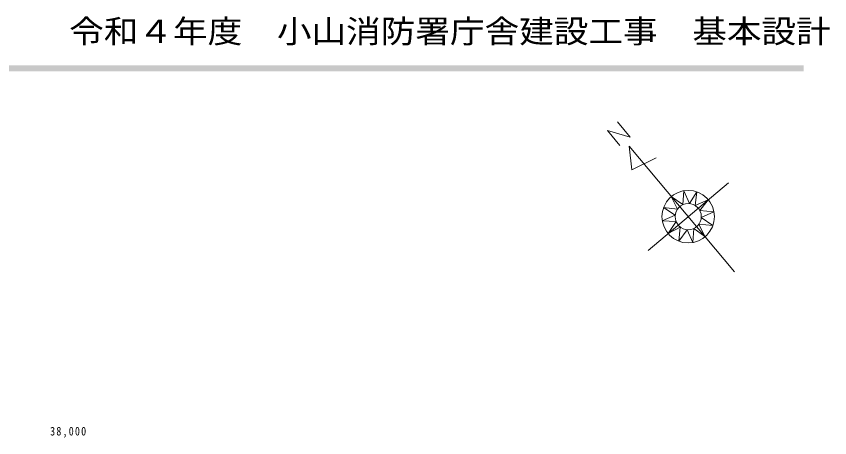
# Model space of a CAD drawing. Units: millimetres at full size; details may follow other scales. Extents: x -57346 to 60518, y -42813 to 41849.
# Drawn here: x 29496 to 60518, y 25793 to 41849 of the extents above; entities that cross this region are included whole.
import ezdxf
from ezdxf.enums import TextEntityAlignment as Align

# ---------------------------------------------------------------- set-up
doc = ezdxf.new("R2010")
doc.units = ezdxf.units.MM
doc.header["$LTSCALE"] = 150
doc.layers.add('1-8_ﾊｯﾁﾝｸﾞ', color=4, linetype='Continuous', lineweight=9)
doc.layers.add('1-E_寸法', color=4, linetype='Continuous', lineweight=9)
doc.layers.add('F-D', color=150, linetype='Continuous')
doc.styles.add('ＭＳ ゴシック', font='')
doc.styles.get('ＭＳ ゴシック').set_extended_font_data('MS Gothic')

msp = doc.modelspace()

# ---------------------------------------------------------------- linework, layer by layer
at = {"layer": '1-8_ﾊｯﾁﾝｸﾞ', "color": 9, "lineweight": 13}
for p, q in [((53896.7, 36452.9), (52969.9, 36001.6)), ((53588.5, 32930.8), (56652.7, 35501.9))]:
    msp.add_line(p, q, dxfattribs=at)
for points in [[(52419.6, 37824.3), (52901.7, 37249.7), (52036.5, 37502.9), (52518.6, 36928.3)], [(56888.3, 32109.7), (52870.8, 36897.5), (52969.9, 36001.6)]]:
    msp.add_lwpolyline(points, dxfattribs=at)
msp.add_lwpolyline([(54711, 34503.2), (54470.3, 34983.2), (54916.5, 34672.8), (54948.6, 35201.5), (55165.9, 34714.3), (55449.7, 35160.7), (55389.6, 34637.8), (55886.6, 34859.2), (55564.3, 34446.8), (56102.7, 34404.9), (55619.2, 34179), (56060.3, 33874.3), (55530.2, 33929.6), (55756.8, 33458.4), (55339.1, 33766.6), (55295.9, 33231.9), (55078.7, 33718.1), (54765.8, 33281.4), (54816.6, 33819.4), (54354.6, 33573.6), (54658.8, 34024.6), (54133.3, 34057.6), (54623.1, 34266.2), (54180.9, 34558.4)], close=True, dxfattribs=at)
for radius in [1000, 500]:
    msp.add_circle((55120.6, 34216.4), radius, dxfattribs=at)
at = {"layer": 'F-D'}
msp.add_solid([(-57345.7, 39745.6), (-57345.7, 39985.6), (59523.5, 39745.6), (59523.5, 39985.6)], dxfattribs=at)

# ---------------------------------------------------------------- texts
at = {"layer": '1-E_寸法', "color": 7, "insert": (30787.1, 25793.3), "char_height": 329.9, "attachment_point": 7, "style": 'ＭＳ ゴシック'}
msp.add_mtext('\\T1.24;\\W0.85;38,000', dxfattribs=at)
at = {"layer": 'F-D', "color": 3, "style": 'ＭＳ ゴシック', "width": 1.1}
msp.add_text('令和４年度\u3000小山消防署庁舎建設工事\u3000基本設計', height=879.8, dxfattribs=at).set_placement((31514.8, 40572.1), align=Align.BOTTOM_LEFT)

doc.saveas('drawing.dxf')
